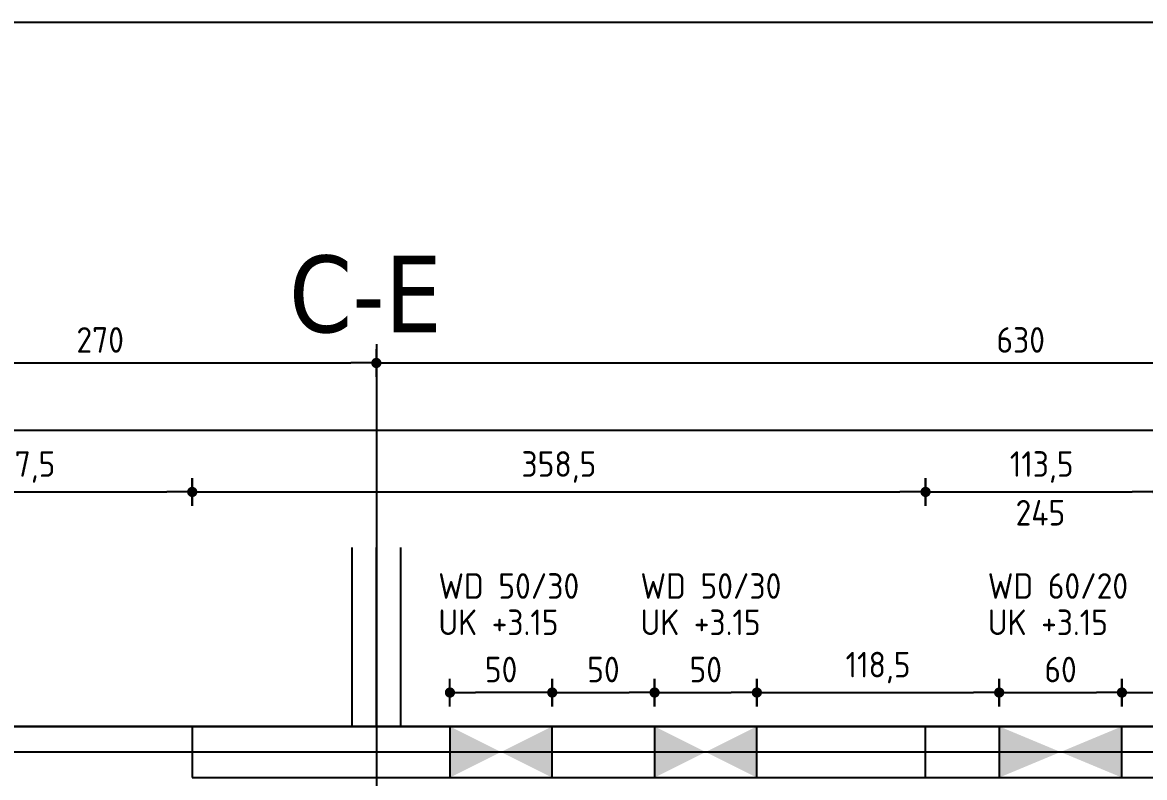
# Model space of a CAD drawing. Extents: x 399 to 532, y -4 to 185.
# Drawn here: x 441.66 to 447.15, y 181.53 to 185.22 of the extents above; entities that cross this region are included whole.
import ezdxf

# ---------------------------------------------------------------- set-up
doc = ezdxf.new("R2010")
doc.units = 0
doc.header["$LTSCALE"] = 0.5
doc.header["$MEASUREMENT"] = 0
doc.header["$PDMODE"] = 2
doc.linetypes.add('AUSGEZOGEN', pattern=[1000.01, 1000, 0.01])
doc.layers.get('0').update_dxf_attribs({"linetype": 'CONTINUOUS'})
doc.layers.get('Defpoints').update_dxf_attribs({"linetype": 'CONTINUOUS'})
for name, color, linetype in [('ACHSEN', 7, 'CONTINUOUS'), ('BETON', 7, 'CONTINUOUS'), ('Decke', 7, 'CONTINUOUS'), ('Decke Lignatur', 21, 'CONTINUOUS'), ('HOLZ-ANS', 21, 'CONTINUOUS'), ('MASSE', 7, 'CONTINUOUS'), ('Sturz', 7, 'CONTINUOUS'), ('TEXT', 7, 'CONTINUOUS'), ('WD', 7, 'CONTINUOUS')]:
    doc.layers.add(name, color=color, linetype=linetype)
doc.layers.add('ANSICHTSFENSTER', color=7, linetype='CONTINUOUS', plot=False)
doc.styles.add('HELV', font='tahoma.ttf')
doc.styles.add('TXT', font='isocp.shx')
doc.dimstyles.new('DOT_I', dxfattribs={"dimscale": 0.5, "dimtxt": 0.25, "dimasz": 0.25, "dimexe": 0.1, "dimexo": 0.3, "dimgap": 0.1, "dimtad": 1, "dimdec": 3, "dimzin": 3, "dimtxsty": 'TXT', "dimblk": 'DOT', "dimblk1": 'DOT', "dimblk2": 'DOT', "dimsah": 1, "dimcen": 0.1, "dimse1": 1, "dimse2": 1, "dimazin": 0, "dimtfac": 1, "dimtdec": 4, "dimtix": 1, "dimtmove": 2, "dimatfit": 3, "dimldrblk": 'DOT', "dimfxl": 0.7, "dimfxlon": 1, "dimtvp": 1, "dimtolj": 1, "dimtzin": 0, "dimarcsym": 0})

# ---------------------------------------------------------------- blocks, each defined once
blk = doc.blocks.new('DOT')
at = {"layer": 'MASSE', "color": 7, "linetype": 'Continuous'}
for p, q in [((0, 0.54), (0, -0.54)), ((0, 0), (-1, 0))]:
    blk.add_line(p, q, dxfattribs=at)
at = {"layer": 'MASSE', "color": 7, "linetype": 'Continuous', "const_width": 0.2}
blk.add_lwpolyline([(-0.1, 0, 1), (0.1, 0, 1)], format="xyb", close=True, dxfattribs=at)
blk = doc.blocks.new('*D544')
at = {"layer": 'Defpoints', "color": 0, "linetype": 'AUSGEZOGEN', "transparency": 16777216}
for p in [(423.531, 183.228), (423.531, 183.228), (449.691, 183.228)]:
    blk.add_point(p, dxfattribs=at)
at = {"layer": 'MASSE', "color": 0, "linetype": 'AUSGEZOGEN', "lineweight": -2, "transparency": 16777216}
blk.add_line((449.566, 183.228), (423.656, 183.228), dxfattribs=at)
at = {"layer": 'MASSE', "color": 0, "linetype": 'AUSGEZOGEN', "lineweight": -2, "transparency": 16777216, "xscale": 0.125, "yscale": 0.125, "zscale": 0.125, "rotation": 180}
blk.add_blockref('DOT', (423.531, 183.228), dxfattribs=at)
at = {"layer": 'MASSE', "color": 0, "linetype": 'AUSGEZOGEN', "lineweight": -2, "transparency": 16777216, "xscale": 0.125, "yscale": 0.125, "zscale": 0.125}
blk.add_blockref('DOT', (449.691, 183.228), dxfattribs=at)
at = {"layer": 'MASSE', "color": 0, "linetype": 'AUSGEZOGEN', "transparency": 16777216, "insert": (436.611, 183.3405), "char_height": 0.125, "attachment_point": 5, "style": 'TXT'}
blk.add_mtext('\\A1;2616', dxfattribs=at)
blk = doc.blocks.new('*D549')
at = {"layer": 'Defpoints', "color": 0, "linetype": 'AUSGEZOGEN', "transparency": 16777216}
for p in [(440.816, 182.928), (442.491, 182.928), (442.491, 182.928)]:
    blk.add_point(p, dxfattribs=at)
at = {"layer": 'MASSE', "color": 0, "linetype": 'AUSGEZOGEN', "lineweight": -2, "transparency": 16777216}
blk.add_line((440.941, 182.928), (442.366, 182.928), dxfattribs=at)
at = {"layer": 'MASSE', "color": 0, "linetype": 'AUSGEZOGEN', "lineweight": -2, "transparency": 16777216, "xscale": 0.125, "yscale": 0.125, "zscale": 0.125, "rotation": 180}
blk.add_blockref('DOT', (440.816, 182.928), dxfattribs=at)
at = {"layer": 'MASSE', "color": 0, "linetype": 'AUSGEZOGEN', "lineweight": -2, "transparency": 16777216, "xscale": 0.125, "yscale": 0.125, "zscale": 0.125}
blk.add_blockref('DOT', (442.491, 182.928), dxfattribs=at)
at = {"layer": 'MASSE', "color": 0, "linetype": 'AUSGEZOGEN', "transparency": 16777216, "insert": (441.6535, 183.0499), "char_height": 0.125, "attachment_point": 5, "style": 'TXT'}
blk.add_mtext('\\A1;167,5', dxfattribs=at)
blk = doc.blocks.new('*D550')
at = {"layer": 'Defpoints', "color": 0, "linetype": 'AUSGEZOGEN', "transparency": 16777216}
for p in [(442.491, 182.928), (446.076, 182.928), (446.076, 182.928)]:
    blk.add_point(p, dxfattribs=at)
at = {"layer": 'MASSE', "color": 0, "linetype": 'AUSGEZOGEN', "lineweight": -2, "transparency": 16777216}
blk.add_line((442.616, 182.928), (445.951, 182.928), dxfattribs=at)
at = {"layer": 'MASSE', "color": 0, "linetype": 'AUSGEZOGEN', "lineweight": -2, "transparency": 16777216, "xscale": 0.125, "yscale": 0.125, "zscale": 0.125, "rotation": 180}
blk.add_blockref('DOT', (442.491, 182.928), dxfattribs=at)
at = {"layer": 'MASSE', "color": 0, "linetype": 'AUSGEZOGEN', "lineweight": -2, "transparency": 16777216, "xscale": 0.125, "yscale": 0.125, "zscale": 0.125}
blk.add_blockref('DOT', (446.076, 182.928), dxfattribs=at)
at = {"layer": 'MASSE', "color": 0, "linetype": 'AUSGEZOGEN', "transparency": 16777216, "insert": (444.2835, 183.0499), "char_height": 0.125, "attachment_point": 5, "style": 'TXT'}
blk.add_mtext('\\A1;358,5', dxfattribs=at)
blk = doc.blocks.new('*D551')
at = {"layer": 'Defpoints', "color": 0, "linetype": 'AUSGEZOGEN', "transparency": 16777216}
for p in [(446.076, 182.928), (447.211, 182.928), (447.211, 182.928)]:
    blk.add_point(p, dxfattribs=at)
at = {"layer": 'MASSE', "color": 0, "linetype": 'AUSGEZOGEN', "lineweight": -2, "transparency": 16777216}
blk.add_line((446.201, 182.928), (447.086, 182.928), dxfattribs=at)
at = {"layer": 'MASSE', "color": 0, "linetype": 'AUSGEZOGEN', "lineweight": -2, "transparency": 16777216, "xscale": 0.125, "yscale": 0.125, "zscale": 0.125, "rotation": 180}
blk.add_blockref('DOT', (446.076, 182.928), dxfattribs=at)
at = {"layer": 'MASSE', "color": 0, "linetype": 'AUSGEZOGEN', "lineweight": -2, "transparency": 16777216, "xscale": 0.125, "yscale": 0.125, "zscale": 0.125}
blk.add_blockref('DOT', (447.211, 182.928), dxfattribs=at)
at = {"layer": 'MASSE', "color": 0, "linetype": 'AUSGEZOGEN', "transparency": 16777216, "insert": (446.6435, 183.0499), "char_height": 0.125, "attachment_point": 5, "style": 'TXT'}
blk.add_mtext('\\A1;113,5', dxfattribs=at)
blk = doc.blocks.new('Beton EG')
at = {"color": 0, "linetype": 'ByBlock', "flags": 128}
blk.add_lwpolyline([(18.96, 16.2), (22.545, 16.2), (22.545, 16.45), (18.96, 16.45)], close=True, dxfattribs=at)
blk = doc.blocks.new('WD00')
at = {"color": 0, "linetype": 'ByBlock'}
for points in [[(20.159, -0.125), (20.659, -0.125), (20.659, 0.125), (20.159, 0.125)], [(21.1594, -0.125), (21.6594, -0.125), (21.6594, 0.125), (21.1594, 0.125)], [(22.8449, -0.125), (23.4449, -0.125), (23.4449, 0.125), (22.8449, 0.125)]]:
    blk.add_lwpolyline(points, close=True, dxfattribs=at)
at = {"layer": 'WD', "color": 1, "linetype": 'ByBlock'}
for points in [[(20.159, -0.125), (20.159, 0.125), (20.659, 0.125), (20.659, -0.125)], [(21.1594, -0.125), (21.1594, 0.125), (21.6594, 0.125), (21.6594, -0.125)], [(22.8449, -0.125), (22.8449, 0.125), (23.4449, 0.125), (23.4449, -0.125)]]:
    blk.add_solid(points, dxfattribs=at)
blk = doc.blocks.new('*D648')
at = {"layer": 'Defpoints', "color": 0, "linetype": 'AUSGEZOGEN', "transparency": 16777216}
for p in [(443.7509, 181.9473), (443.7509, 181.9473), (444.2509, 181.9473)]:
    blk.add_point(p, dxfattribs=at)
at = {"layer": 'MASSE', "color": 0, "linetype": 'AUSGEZOGEN', "lineweight": -2, "transparency": 16777216}
blk.add_line((444.1259, 181.9473), (443.8759, 181.9473), dxfattribs=at)
at = {"layer": 'MASSE', "color": 0, "linetype": 'AUSGEZOGEN', "lineweight": -2, "transparency": 16777216, "xscale": 0.125, "yscale": 0.125, "zscale": 0.125, "rotation": 180}
blk.add_blockref('DOT', (443.7509, 181.9473), dxfattribs=at)
at = {"layer": 'MASSE', "color": 0, "linetype": 'AUSGEZOGEN', "lineweight": -2, "transparency": 16777216, "xscale": 0.125, "yscale": 0.125, "zscale": 0.125}
blk.add_blockref('DOT', (444.2509, 181.9473), dxfattribs=at)
at = {"layer": 'MASSE', "color": 0, "linetype": 'AUSGEZOGEN', "transparency": 16777216, "insert": (444.0009, 182.0598), "char_height": 0.125, "attachment_point": 5, "style": 'TXT'}
blk.add_mtext('\\A1;50', dxfattribs=at)
blk = doc.blocks.new('*D649')
at = {"layer": 'Defpoints', "color": 0, "linetype": 'AUSGEZOGEN', "transparency": 16777216}
for p in [(444.2509, 181.9473), (444.7513, 181.9473), (444.7513, 181.9473)]:
    blk.add_point(p, dxfattribs=at)
at = {"layer": 'MASSE', "color": 0, "linetype": 'AUSGEZOGEN', "lineweight": -2, "transparency": 16777216}
blk.add_line((444.3759, 181.9473), (444.6263, 181.9473), dxfattribs=at)
at = {"layer": 'MASSE', "color": 0, "linetype": 'AUSGEZOGEN', "lineweight": -2, "transparency": 16777216, "xscale": 0.125, "yscale": 0.125, "zscale": 0.125, "rotation": 180}
blk.add_blockref('DOT', (444.2509, 181.9473), dxfattribs=at)
at = {"layer": 'MASSE', "color": 0, "linetype": 'AUSGEZOGEN', "lineweight": -2, "transparency": 16777216, "xscale": 0.125, "yscale": 0.125, "zscale": 0.125}
blk.add_blockref('DOT', (444.7513, 181.9473), dxfattribs=at)
at = {"layer": 'MASSE', "color": 0, "linetype": 'AUSGEZOGEN', "transparency": 16777216, "insert": (444.5011, 182.0598), "char_height": 0.125, "attachment_point": 5, "style": 'TXT'}
blk.add_mtext('\\A1;50', dxfattribs=at)
blk = doc.blocks.new('*D650')
at = {"layer": 'Defpoints', "color": 0, "linetype": 'AUSGEZOGEN', "transparency": 16777216}
for p in [(444.7513, 181.9473), (445.2513, 181.9473), (445.2513, 181.9473)]:
    blk.add_point(p, dxfattribs=at)
at = {"layer": 'MASSE', "color": 0, "linetype": 'AUSGEZOGEN', "lineweight": -2, "transparency": 16777216}
blk.add_line((444.8763, 181.9473), (445.1263, 181.9473), dxfattribs=at)
at = {"layer": 'MASSE', "color": 0, "linetype": 'AUSGEZOGEN', "lineweight": -2, "transparency": 16777216, "xscale": 0.125, "yscale": 0.125, "zscale": 0.125, "rotation": 180}
blk.add_blockref('DOT', (444.7513, 181.9473), dxfattribs=at)
at = {"layer": 'MASSE', "color": 0, "linetype": 'AUSGEZOGEN', "lineweight": -2, "transparency": 16777216, "xscale": 0.125, "yscale": 0.125, "zscale": 0.125}
blk.add_blockref('DOT', (445.2513, 181.9473), dxfattribs=at)
at = {"layer": 'MASSE', "color": 0, "linetype": 'AUSGEZOGEN', "transparency": 16777216, "insert": (445.0013, 182.0598), "char_height": 0.125, "attachment_point": 5, "style": 'TXT'}
blk.add_mtext('\\A1;50', dxfattribs=at)
blk = doc.blocks.new('*D651')
at = {"layer": 'Defpoints', "color": 0, "linetype": 'AUSGEZOGEN', "transparency": 16777216}
for p in [(445.2513, 181.9473), (446.4359, 181.9473), (446.4359, 181.9473)]:
    blk.add_point(p, dxfattribs=at)
at = {"layer": 'MASSE', "color": 0, "linetype": 'AUSGEZOGEN', "lineweight": -2, "transparency": 16777216}
blk.add_line((445.3763, 181.9473), (446.3109, 181.9473), dxfattribs=at)
at = {"layer": 'MASSE', "color": 0, "linetype": 'AUSGEZOGEN', "lineweight": -2, "transparency": 16777216, "xscale": 0.125, "yscale": 0.125, "zscale": 0.125, "rotation": 180}
blk.add_blockref('DOT', (445.2513, 181.9473), dxfattribs=at)
at = {"layer": 'MASSE', "color": 0, "linetype": 'AUSGEZOGEN', "lineweight": -2, "transparency": 16777216, "xscale": 0.125, "yscale": 0.125, "zscale": 0.125}
blk.add_blockref('DOT', (446.4359, 181.9473), dxfattribs=at)
at = {"layer": 'MASSE', "color": 0, "linetype": 'AUSGEZOGEN', "transparency": 16777216, "insert": (445.8436, 182.0692), "char_height": 0.125, "attachment_point": 5, "style": 'TXT'}
blk.add_mtext('\\A1;118,5', dxfattribs=at)
blk = doc.blocks.new('*D652')
at = {"layer": 'Defpoints', "color": 0, "linetype": 'AUSGEZOGEN', "transparency": 16777216}
for p in [(446.4359, 181.9473), (447.0359, 181.9473), (447.0359, 181.9473)]:
    blk.add_point(p, dxfattribs=at)
at = {"layer": 'MASSE', "color": 0, "linetype": 'AUSGEZOGEN', "lineweight": -2, "transparency": 16777216}
blk.add_line((446.5609, 181.9473), (446.9109, 181.9473), dxfattribs=at)
at = {"layer": 'MASSE', "color": 0, "linetype": 'AUSGEZOGEN', "lineweight": -2, "transparency": 16777216, "xscale": 0.125, "yscale": 0.125, "zscale": 0.125, "rotation": 180}
blk.add_blockref('DOT', (446.4359, 181.9473), dxfattribs=at)
at = {"layer": 'MASSE', "color": 0, "linetype": 'AUSGEZOGEN', "lineweight": -2, "transparency": 16777216, "xscale": 0.125, "yscale": 0.125, "zscale": 0.125}
blk.add_blockref('DOT', (447.0359, 181.9473), dxfattribs=at)
at = {"layer": 'MASSE', "color": 0, "linetype": 'AUSGEZOGEN', "transparency": 16777216, "insert": (446.7359, 182.0598), "char_height": 0.125, "attachment_point": 5, "style": 'TXT'}
blk.add_mtext('\\A1;60', dxfattribs=at)
blk = doc.blocks.new('*D653')
at = {"layer": 'Defpoints', "color": 0, "linetype": 'AUSGEZOGEN', "transparency": 16777216}
for p in [(447.0359, 181.9473), (448.0009, 181.9473), (448.0009, 181.9473)]:
    blk.add_point(p, dxfattribs=at)
at = {"layer": 'MASSE', "color": 0, "linetype": 'AUSGEZOGEN', "lineweight": -2, "transparency": 16777216}
blk.add_line((447.1609, 181.9473), (447.8759, 181.9473), dxfattribs=at)
at = {"layer": 'MASSE', "color": 0, "linetype": 'AUSGEZOGEN', "lineweight": -2, "transparency": 16777216, "xscale": 0.125, "yscale": 0.125, "zscale": 0.125, "rotation": 180}
blk.add_blockref('DOT', (447.0359, 181.9473), dxfattribs=at)
at = {"layer": 'MASSE', "color": 0, "linetype": 'AUSGEZOGEN', "lineweight": -2, "transparency": 16777216, "xscale": 0.125, "yscale": 0.125, "zscale": 0.125}
blk.add_blockref('DOT', (448.0009, 181.9473), dxfattribs=at)
at = {"layer": 'MASSE', "color": 0, "linetype": 'AUSGEZOGEN', "transparency": 16777216, "insert": (447.5184, 182.0691), "char_height": 0.125, "attachment_point": 5, "style": 'TXT'}
blk.add_mtext('\\A1;96,5', dxfattribs=at)
blk = doc.blocks.new('*D178')
at = {"layer": 'Defpoints', "color": 0, "linetype": 'AUSGEZOGEN', "transparency": 16777216}
for p in [(17.1, 1.9019), (19.8, 1.9019), (19.8, 1.9019)]:
    blk.add_point(p, dxfattribs=at)
at = {"layer": 'MASSE', "color": 0, "linetype": 'AUSGEZOGEN', "lineweight": -2, "transparency": 16777216}
blk.add_line((17.225, 1.9019), (19.675, 1.9019), dxfattribs=at)
at = {"layer": 'MASSE', "color": 0, "linetype": 'AUSGEZOGEN', "lineweight": -2, "transparency": 16777216, "xscale": 0.125, "yscale": 0.125, "zscale": 0.125, "rotation": 180}
blk.add_blockref('DOT', (17.1, 1.9019), dxfattribs=at)
at = {"layer": 'MASSE', "color": 0, "linetype": 'AUSGEZOGEN', "lineweight": -2, "transparency": 16777216, "xscale": 0.125, "yscale": 0.125, "zscale": 0.125}
blk.add_blockref('DOT', (19.8, 1.9019), dxfattribs=at)
at = {"layer": 'MASSE', "color": 0, "linetype": 'AUSGEZOGEN', "transparency": 16777216, "insert": (18.45, 2.0144), "char_height": 0.125, "attachment_point": 5, "style": 'TXT'}
blk.add_mtext('\\A1;270', dxfattribs=at)
blk = doc.blocks.new('*D179')
at = {"layer": 'Defpoints', "color": 0, "linetype": 'AUSGEZOGEN', "transparency": 16777216}
for p in [(19.8, 1.9019), (26.1, 1.9019), (26.1, 1.9019)]:
    blk.add_point(p, dxfattribs=at)
at = {"layer": 'MASSE', "color": 0, "linetype": 'AUSGEZOGEN', "lineweight": -2, "transparency": 16777216}
blk.add_line((19.925, 1.9019), (25.975, 1.9019), dxfattribs=at)
at = {"layer": 'MASSE', "color": 0, "linetype": 'AUSGEZOGEN', "lineweight": -2, "transparency": 16777216, "xscale": 0.125, "yscale": 0.125, "zscale": 0.125, "rotation": 180}
blk.add_blockref('DOT', (19.8, 1.9019), dxfattribs=at)
at = {"layer": 'MASSE', "color": 0, "linetype": 'AUSGEZOGEN', "lineweight": -2, "transparency": 16777216, "xscale": 0.125, "yscale": 0.125, "zscale": 0.125}
blk.add_blockref('DOT', (26.1, 1.9019), dxfattribs=at)
at = {"layer": 'MASSE', "color": 0, "linetype": 'AUSGEZOGEN', "transparency": 16777216, "insert": (22.95, 2.0144), "char_height": 0.125, "attachment_point": 5, "style": 'TXT'}
blk.add_mtext('\\A1;630', dxfattribs=at)
blk = doc.blocks.new('Achsen EG')
at = {"color": 0, "linetype": 'ByBlock', "lineweight": -2}
for p, q in [((19.8, 1.9945), (19.8, -17.3536)), ((-4.6233, 0), (28.2854, 0))]:
    blk.add_line(p, q, dxfattribs=at)
at = {"layer": 'ACHSEN', "color": 6, "linetype": 'AUSGEZOGEN', "style": 'HELV'}
blk.add_text('C-E', height=0.375, dxfattribs=at).set_placement((19.3727, 2.0521))
at = {"layer": 'MASSE', "color": 7, "linetype": 'AUSGEZOGEN'}
for base, p1, p2, picture, middle in [((19.8, 1.9019), (17.1, 1.9019), (19.8, 1.9019), '*D178', (18.45, 2.0144)), ((26.1, 1.9019), (19.8, 1.9019), (26.1, 1.9019), '*D179', (22.95, 2.0144))]:
    dim = blk.add_linear_dim(base=base, p1=p1, p2=p2, dimstyle='DOT_I', override={"dimdec": 0, "dimlfac": 100}, dxfattribs=at)
    dim.commit()
    dim.dimension.update_dxf_attribs({"geometry": picture, "text_midpoint": middle})

msp = doc.modelspace()

# ---------------------------------------------------------------- linework, layer by layer
at = {"layer": 'ANSICHTSFENSTER', "color": 2, "linetype": 'AUSGEZOGEN'}
msp.add_lwpolyline([(415.629, 143.6732), (484.7996, 143.6732), (484.7996, 185.2232), (415.629, 185.2232)], close=True, dxfattribs=at)
at = {"layer": 'Decke', "linetype": 'Continuous'}
msp.add_lwpolyline([(423.531, 165.3317), (449.691, 165.3317), (449.691, 181.7817), (423.531, 181.7817), (419.761, 181.7817), (419.761, 178.8717), (419.931, 178.8717), (419.931, 172.7067), (423.531, 172.7067), (423.531, 166.0567)], close=True, dxfattribs=at)
at = {"layer": 'Decke Lignatur'}
for points in [[(440.571, 182.6567), (440.571, 181.7817), (443.391, 181.7817), (443.391, 182.6567)], [(443.391, 182.6567), (443.391, 181.7817), (449.691, 181.7817), (449.691, 182.6567)]]:
    msp.add_lwpolyline(points, dxfattribs=at)
at = {"layer": 'HOLZ-ANS'}
msp.add_lwpolyline([(443.271, 182.6567), (443.271, 181.7817), (443.511, 181.7817), (443.511, 182.6567)], dxfattribs=at)
at = {"layer": 'Sturz', "linetype": 'Continuous'}
msp.add_line((446.076, 181.5317), (447.211, 181.5317), dxfattribs=at)

# ---------------------------------------------------------------- block references
at = {"layer": 'ACHSEN', "color": 140, "linetype": 'AUSGEZOGEN'}
msp.add_blockref('Achsen EG', (423.591, 181.6567), dxfattribs=at)
at = {"layer": 'BETON', "color": 6, "linetype": 'AUSGEZOGEN'}
msp.add_blockref('Beton EG', (423.531, 165.3317), dxfattribs=at)
at = {"layer": 'WD', "color": 7, "linetype": 'AUSGEZOGEN'}
msp.add_blockref('WD00', (423.591, 181.6567), dxfattribs=at)

# ---------------------------------------------------------------- texts
at = {"layer": 'TEXT', "color": 7, "linetype": 'AUSGEZOGEN', "style": 'TXT'}
msp.add_text('245', height=0.125, dxfattribs=at).set_placement((446.516, 182.7639))
at = {"layer": 'WD', "color": 7, "linetype": 'AUSGEZOGEN', "style": 'TXT'}
for s, p in [('WD 50/30', (443.694, 182.4056)), ('WD 50/30', (444.6822, 182.4056)), ('WD 60/20', (446.3801, 182.4056)), ('UK +3.15', (443.694, 182.2282)), ('UK +3.15', (444.6822, 182.2282)), ('UK +3.15', (446.3801, 182.2282))]:
    msp.add_text(s, height=0.125, dxfattribs=at).set_placement(p)

# ---------------------------------------------------------------- dimensions: what is measured, and where the dimension line sits
at = {"layer": 'MASSE', "color": 7, "linetype": 'AUSGEZOGEN'}
for base, p1, p2, override, picture, middle in [((423.531, 183.228), (449.691, 183.228), (423.531, 183.228), {"dimdec": 0, "dimlfac": 100}, '*D544', (436.611, 183.3405)), ((442.491, 182.928), (440.816, 182.928), (442.491, 182.928), {"dimdec": 1, "dimlfac": 100}, '*D549', (441.6535, 183.0499)), ((446.076, 182.928), (442.491, 182.928), (446.076, 182.928), {"dimdec": 1, "dimlfac": 100}, '*D550', (444.2835, 183.0499)), ((447.211, 182.928), (446.076, 182.928), (447.211, 182.928), {"dimdec": 1, "dimlfac": 100}, '*D551', (446.6435, 183.0499)), ((443.7509, 181.9473), (444.2509, 181.9473), (443.7509, 181.9473), {"dimdec": 0, "dimlfac": 100}, '*D648', (444.0009, 182.0598)), ((444.7513, 181.9473), (444.2509, 181.9473), (444.7513, 181.9473), {"dimdec": 0, "dimlfac": 100}, '*D649', (444.5011, 182.0598)), ((445.2513, 181.9473), (444.7513, 181.9473), (445.2513, 181.9473), {"dimdec": 0, "dimlfac": 100}, '*D650', (445.0013, 182.0598)), ((446.4359, 181.9473), (445.2513, 181.9473), (446.4359, 181.9473), {"dimdec": 1, "dimlfac": 100}, '*D651', (445.8436, 182.0692)), ((447.0359, 181.9473), (446.4359, 181.9473), (447.0359, 181.9473), {"dimdec": 0, "dimlfac": 100}, '*D652', (446.7359, 182.0598)), ((448.0009, 181.9473), (447.0359, 181.9473), (448.0009, 181.9473), {"dimdec": 1, "dimlfac": 100}, '*D653', (447.5184, 182.0691))]:
    dim = msp.add_linear_dim(base=base, p1=p1, p2=p2, dimstyle='DOT_I', override=override, dxfattribs=at)
    dim.commit()
    dim.dimension.update_dxf_attribs({"geometry": picture, "text_midpoint": middle})

doc.saveas('drawing.dxf')
